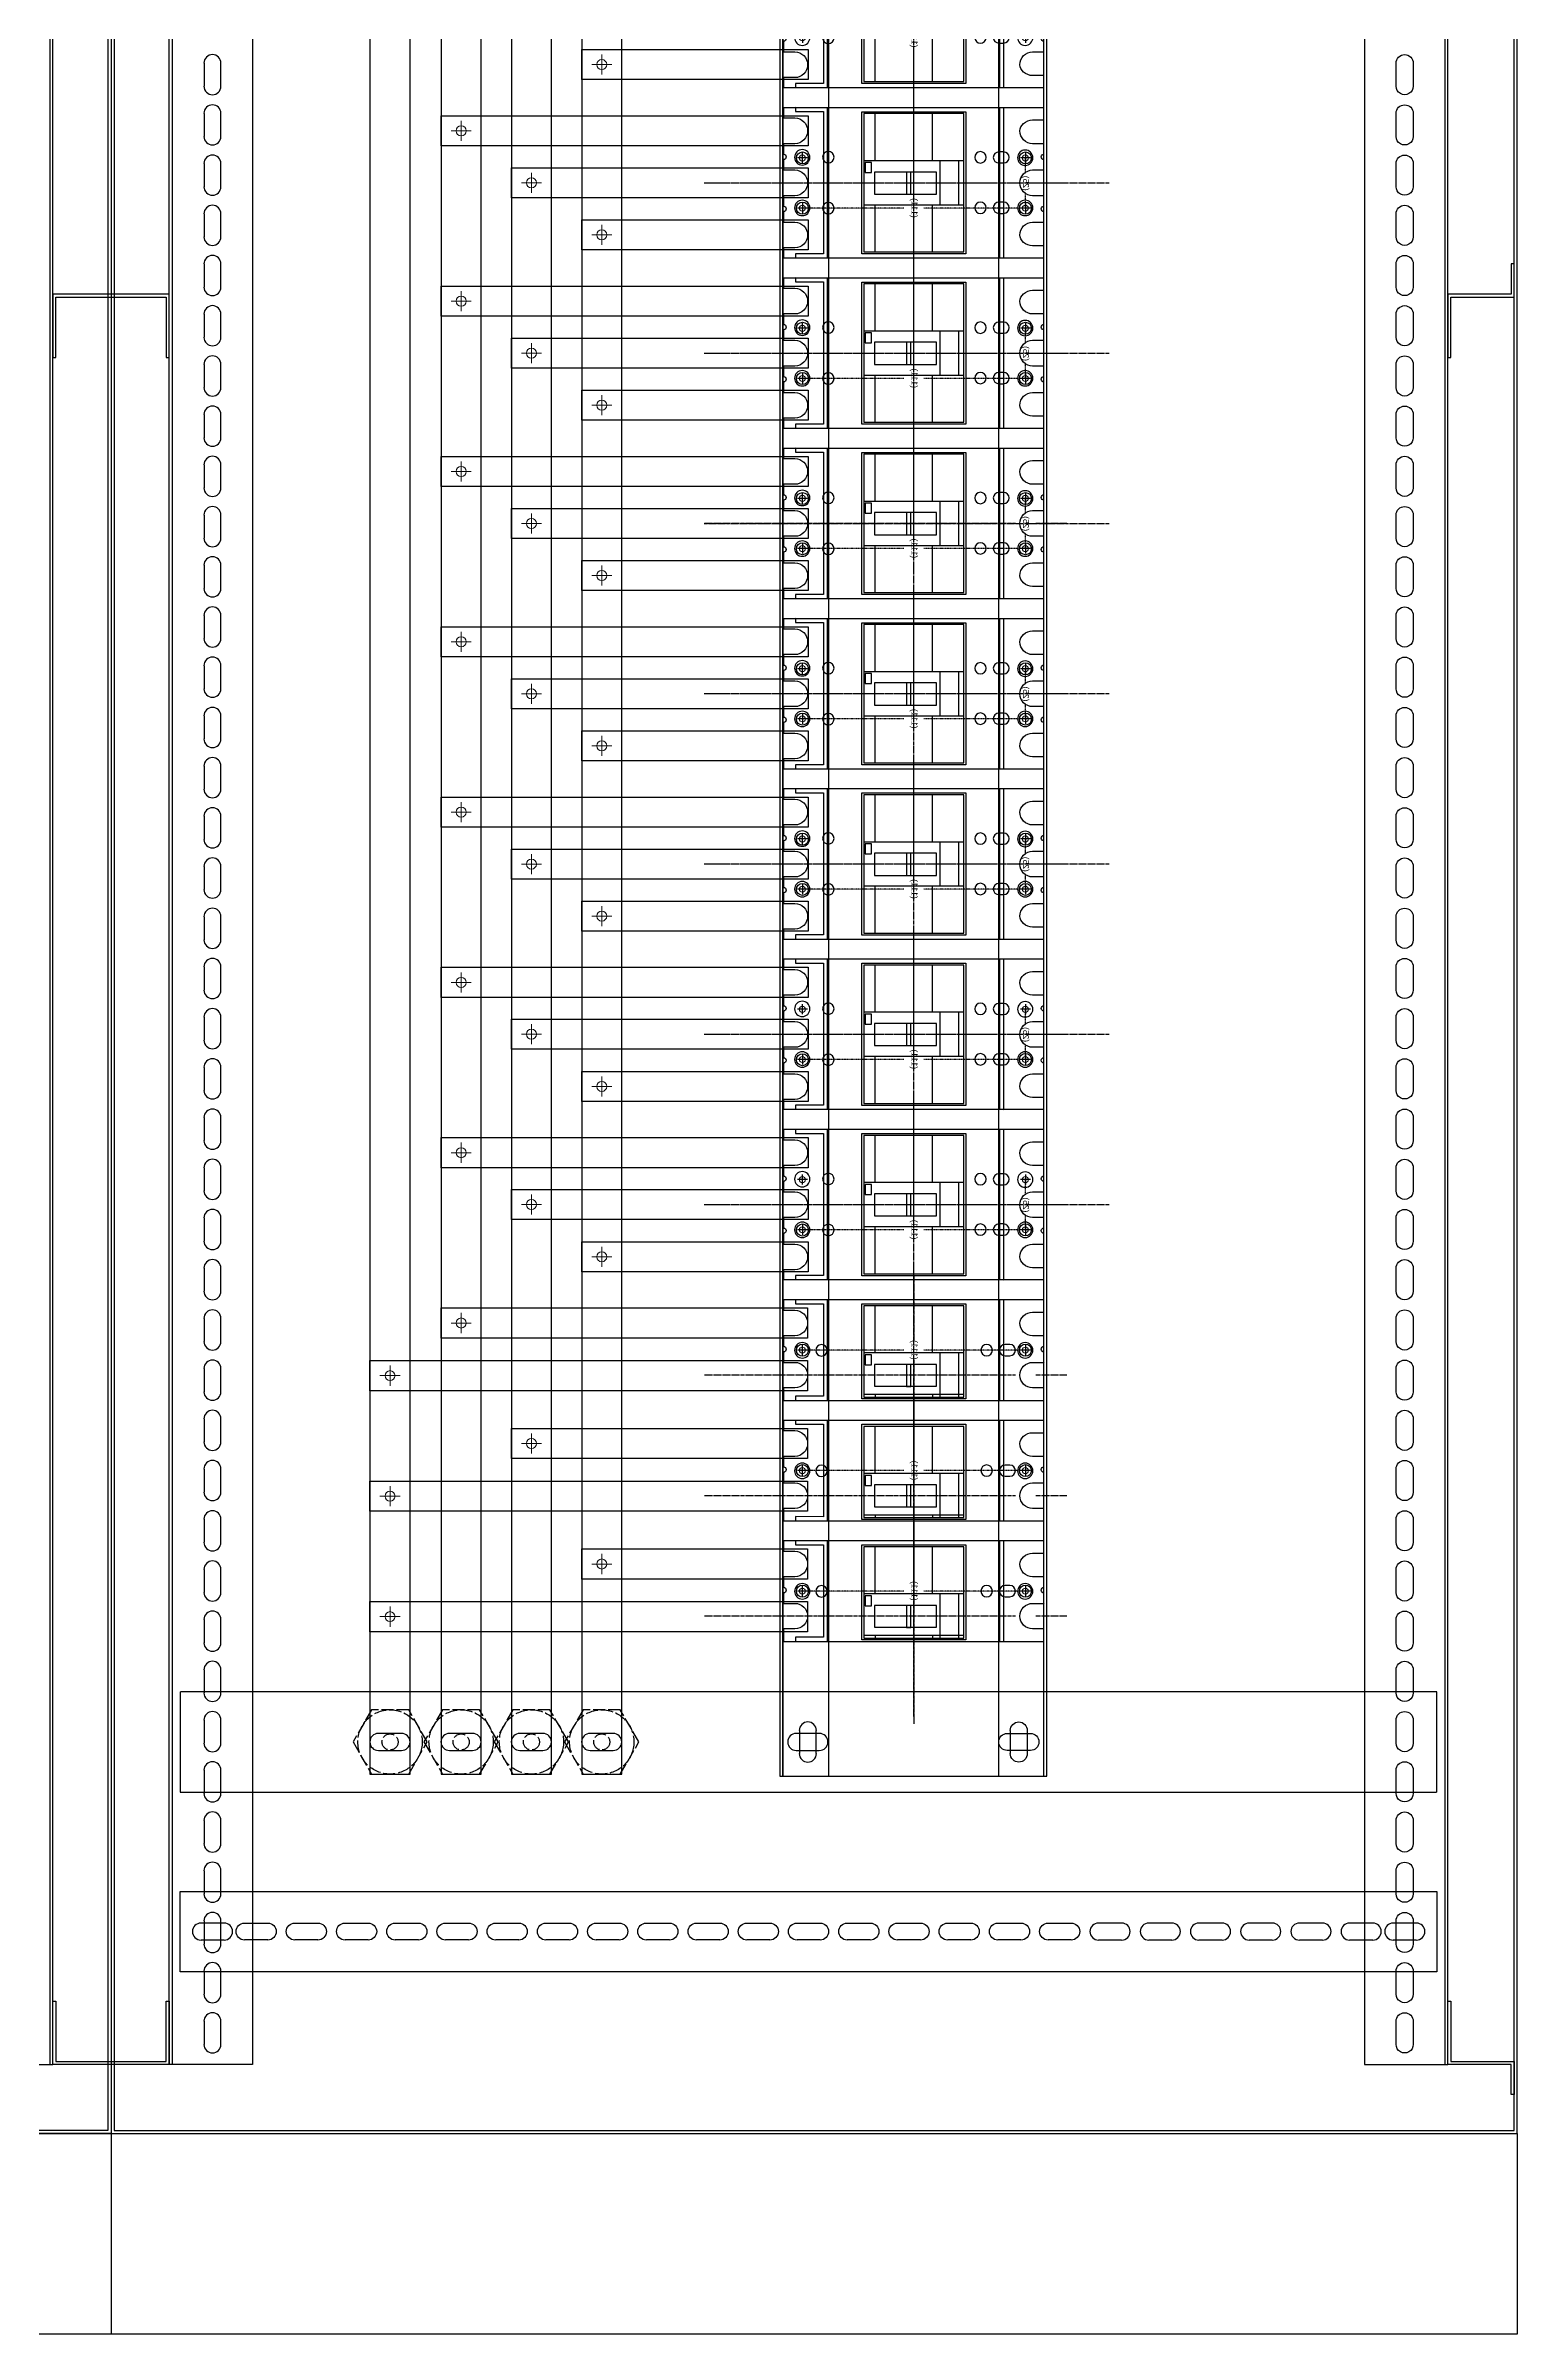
# Model space of a CAD drawing. Header units: millimetres. Extents: x 0 to 6325, y 0 to 4472.
# Drawn here: x 4251 to 4983, y 2303 to 3443 of the extents above; entities that cross this region are included whole.
import ezdxf
from ezdxf.enums import TextEntityAlignment as Align

# ---------------------------------------------------------------- set-up
doc = ezdxf.new("R2010")
doc.units = ezdxf.units.MM
for name, pattern in [('ACAD_ISO02W100', [15, 12, -3]), ('AXES2', [1.125, 0.75, -0.125, 0.125, -0.125]), ('DASHED', [0.75, 0.5, -0.25]), ('DASHED2', [0.375, 0.25, -0.125])]:
    doc.linetypes.add(name, pattern=pattern)
for name, color, linetype in [('ALPHA', 255, 'Continuous'), ('ASHADE', 7, 'Continuous'), ('AXE', 80, 'AXES2'), ('CNC', 7, 'Continuous'), ('THIET BI', 2, 'Continuous')]:
    doc.layers.add(name, color=color, linetype=linetype)
doc.styles.add('chuviet', font='arial.ttf')

# ---------------------------------------------------------------- blocks, each defined once
blk = doc.blocks.new('ovan8.5x20')
at = {"layer": 'CNC', "color": 2, "lineweight": -3}
for p, q in [((5.7, 4.2), (-5.8, 4.2)), ((-5.8, -4.2), (5.7, -4.2))]:
    blk.add_line(p, q, dxfattribs=at)
for centre, start, end in [((-5.8, 0), 90, 270), ((5.7, 0), 270, 90)]:
    blk.add_arc(centre, 4.25, start, end, dxfattribs=at)
blk = doc.blocks.new('111')
at = {"color": 44, "ltscale": 3}
blk.add_line((111251.5, -56958.5), (111251.5, -58690), dxfattribs=at)
blk.add_lwpolyline([(111250, -56958.5), (111291.5, -56958.5), (111291.5, -58690), (111250, -58690)], close=True, dxfattribs=at)
at = {"layer": 'CNC', "lineweight": -3, "rotation": 270}
for p in [(111271.5, -57699.3), (111271.5, -57724.3), (111271.5, -57749.3), (111271.5, -57774.3), (111271.5, -57799.3), (111271.5, -57824.3), (111271.5, -57849.3), (111271.5, -57874.3), (111271.5, -57899.3), (111271.5, -57924.3), (111271.5, -57949.3), (111271.5, -57974.3), (111271.5, -57999.3), (111271.5, -58024.3), (111271.5, -58049.3), (111271.5, -58074.3), (111271.5, -58099.3), (111271.5, -58124.3), (111271.5, -58149.3), (111271.5, -58174.3), (111271.5, -58199.3), (111271.5, -58224.3), (111271.5, -58249.3), (111271.5, -58274.3), (111271.5, -58299.3), (111271.5, -58324.3), (111271.5, -58349.3), (111271.5, -58374.3), (111271.5, -58399.3), (111271.5, -58424.3), (111271.5, -58449.3), (111271.5, -58474.3), (111271.5, -58499.3), (111271.5, -58524.3), (111271.5, -58549.3), (111271.5, -58574.3), (111271.5, -58599.3), (111271.5, -58624.3), (111271.5, -58649.3), (111271.5, -58674.3)]:
    blk.add_blockref('ovan8.5x20', p, dxfattribs=at)
blk = doc.blocks.new('jff')
at = {"color": 6, "lineweight": 13}
for centre in [(66736.6, -6.1), (66736.6, -117.1)]:
    blk.add_circle(centre, 1.5, dxfattribs=at)
at = {"layer": 'AXE', "ltscale": 2}
for p, q in [((66724.1, 14.6), (66724.1, -1.1)), ((66724.1, -11.1), (66724.1, -166.2)), ((66731.6, -61.6), (66670.5, -61.6)), ((66774, -61.6), (66741.6, -61.6))]:
    blk.add_line(p, q, dxfattribs=at)
at = {"layer": 'THIET BI', "color": 2, "linetype": 'Continuous', "ltscale": 0.5}
for p, q in [((66739.1, -6.1), (66734.1, -6.1)), ((66736.6, -3.6), (66736.6, -8.6)), ((66734.1, -117.1), (66739.1, -117.1)), ((66736.6, -114.6), (66736.6, -119.6))]:
    blk.add_line(p, q, dxfattribs=at)
at = {"layer": 'THIET BI', "color": 6, "linetype": 'DASHED2', "ltscale": 0.5}
for p, q in [((66736.6, -6.1), (66736.6, -56.6)), ((66736.6, -66.6), (66736.6, -117.1))]:
    blk.add_line(p, q, dxfattribs=at)
at = {"layer": 'THIET BI', "color": 2, "linetype": 'Continuous', "ltscale": 0.5, "style": 'chuviet'}
blk.add_text('(111)', height=3, dxfattribs=at).set_placement((66736.7, -62.8), align=Align.CENTER)
blk = doc.blocks.new('hah')
at = {"layer": 'ALPHA'}
for points in [[(-36855.8, -11027.6), (-36855.8, -11027.6), (-36855.8, -10898), (-36855.8, -10898)], [(-36855.8, -10898), (-36855.8, -10898), (-36849.9, -10898), (-36849.9, -10898)], [(-36849.9, -10898), (-36849.9, -10898), (-36849.9, -10903.6), (-36849.9, -10903.6)], [(-36838.1, -10903.6), (-36838.1, -10903.6), (-36838.1, -10898), (-36838.1, -10898)], [(-36838.1, -10898), (-36838.1, -10898), (-36832.8, -10898), (-36832.8, -10898)], [(-36830.1, -10898), (-36830.1, -10898), (-36824.9, -10898), (-36824.9, -10898)], [(-36824.9, -10898), (-36824.9, -10898), (-36824.9, -10903.6), (-36824.9, -10903.6)], [(-36812.1, -10903.6), (-36812.1, -10903.6), (-36812.1, -10897.9), (-36812.1, -10897.9)], [(-36812.1, -10897.9), (-36812.1, -10897.9), (-36812.1, -10898), (-36812.1, -10898)], [(-36812.1, -10898), (-36812.1, -10898), (-36806.9, -10898), (-36806.9, -10898)], [(-36804.2, -10898), (-36804.2, -10898), (-36799, -10898), (-36799, -10898)], [(-36799, -10898), (-36799, -10898), (-36799, -10903.6), (-36799, -10903.6)], [(-36787.2, -10903.6), (-36787.2, -10903.6), (-36787.2, -10898), (-36787.2, -10898)], [(-36787.2, -10898), (-36787.2, -10898), (-36781.1, -10898), (-36781.1, -10898)], [(-36781.1, -10898), (-36781.1, -10898), (-36781.1, -11027.6), (-36781.1, -11027.6)], [(-36850.9, -11027.6), (-36850.9, -11027.6), (-36855.8, -11027.6), (-36855.8, -11027.6)], [(-36850.9, -11022), (-36850.9, -11022), (-36850.9, -11027.6), (-36850.9, -11027.6)], [(-36838.1, -11027.6), (-36838.1, -11027.6), (-36838.1, -11022), (-36838.1, -11022)], [(-36832.8, -11027.6), (-36832.8, -11027.6), (-36838.1, -11027.6), (-36838.1, -11027.6)], [(-36824.9, -11027.6), (-36824.9, -11027.6), (-36830.1, -11027.6), (-36830.1, -11027.6)], [(-36824.9, -11022), (-36824.9, -11022), (-36824.9, -11027.6), (-36824.9, -11027.6)], [(-36812.1, -11027.6), (-36812.1, -11027.6), (-36812.1, -11022), (-36812.1, -11022)], [(-36806.9, -11027.6), (-36806.9, -11027.6), (-36812.1, -11027.6), (-36812.1, -11027.6)], [(-36799, -11027.6), (-36799, -11027.6), (-36804.2, -11027.6), (-36804.2, -11027.6)], [(-36799, -11022), (-36799, -11022), (-36799, -11027.6), (-36799, -11027.6)], [(-36786.2, -11027.6), (-36786.2, -11027.6), (-36786.2, -11022), (-36786.2, -11022)], [(-36781.1, -11027.6), (-36781.1, -11027.6), (-36786.2, -11027.6), (-36786.2, -11027.6)]]:
    blk.add_open_spline(points, degree=3, dxfattribs=at)
for points, knots in [([(-36849.9, -10903.6), (-36849.9, -10907.1), (-36847, -10910), (-36844.5, -10910), (-36840.9, -10910), (-36838.1, -10907.1), (-36838.1, -10903.6)], [19, 19, 19, 19, 20, 20, 20, 21, 21, 21, 21]), ([(-36832.8, -10898), (-36832.8, -10898.7), (-36832.2, -10899.3), (-36831.4, -10899.3), (-36830.7, -10899.3), (-36830.1, -10898.7), (-36830.1, -10898)], [23, 23, 23, 23, 24, 24, 24, 25, 25, 25, 25]), ([(-36824.9, -10903.6), (-36824.9, -10907.1), (-36822.1, -10910), (-36818.5, -10910), (-36815, -10910), (-36812.1, -10907.1), (-36812.1, -10903.6)], [27, 27, 27, 27, 28, 28, 28, 29, 29, 29, 29]), ([(-36806.9, -10898), (-36806.9, -10898.7), (-36806.3, -10899.3), (-36805.6, -10899.3), (-36804.8, -10899.3), (-36804.2, -10898.7), (-36804.2, -10898)], [32, 32, 32, 32, 33, 33, 33, 34, 34, 34, 34]), ([(-36799, -10903.6), (-36799, -10907.1), (-36796.1, -10910), (-36792.6, -10910), (-36790, -10910), (-36787.2, -10907.1), (-36787.2, -10903.6)], [36, 36, 36, 36, 37, 37, 37, 38, 38, 38, 38]), ([(-36838.1, -11022), (-36838.1, -11018.5), (-36840.9, -11015.6), (-36844.5, -11015.6), (-36848, -11015.6), (-36850.9, -11018.5), (-36850.9, -11022)], [12, 12, 12, 12, 13, 13, 13, 14, 14, 14, 14]), ([(-36812.1, -11022), (-36812.1, -11018.5), (-36815, -11015.6), (-36818.5, -11015.6), (-36822.1, -11015.6), (-36824.9, -11018.5), (-36824.9, -11022)], [4, 4, 4, 4, 5, 5, 5, 6, 6, 6, 6]), ([(-36786.2, -11022), (-36786.2, -11018.5), (-36789, -11015.6), (-36792.6, -11015.6), (-36796.1, -11015.6), (-36799, -11018.5), (-36799, -11022)], [43, 43, 43, 43, 44, 44, 44, 45, 45, 45, 45]), ([(-36830.1, -11027.6), (-36830.1, -11026.9), (-36830.7, -11026.3), (-36831.4, -11026.3), (-36832.2, -11026.3), (-36832.8, -11026.9), (-36832.8, -11027.6)], [8, 8, 8, 8, 9, 9, 9, 10, 10, 10, 10]), ([(-36804.2, -11027.6), (-36804.2, -11026.9), (-36804.8, -11026.3), (-36805.6, -11026.3), (-36806.3, -11026.3), (-36806.9, -11026.9), (-36806.9, -11027.6)], [0, 0, 0, 0, 1, 1, 1, 2, 2, 2, 2])]:
    blk.add_open_spline(points, degree=3, knots=knots, dxfattribs=at)
at = {"layer": 'ASHADE'}
for p, q in [((-36855.8, -11021.7), (-36855.9, -10917.9)), ((-36855.9, -10917.9), (-36781.1, -10917.9)), ((-36855.9, -10920), (-36781.1, -10920)), ((-36781.1, -10917.9), (-36781, -11021.7)), ((-36852.9, -10937.9), (-36784, -10937.9)), ((-36852.9, -10987.7), (-36852.9, -10937.9)), ((-36852.9, -10937.9), (-36852.9, -10937.9)), ((-36829.4, -10937.9), (-36807.5, -10937.9)), ((-36829.4, -10987.7), (-36829.4, -10937.9)), ((-36829.4, -10937.9), (-36829.4, -10937.9)), ((-36807.5, -10937.9), (-36807.5, -10987.7)), ((-36784, -10937.9), (-36784, -10987.7)), ((-36829.5, -10949.6), (-36807.5, -10949.6)), ((-36829.4, -10940.3), (-36807.6, -10940.3)), ((-36852.8, -10953.4), (-36829.6, -10953.4)), ((-36824.1, -10951.4), (-36813.1, -10951.4)), ((-36824.1, -10982.3), (-36824.1, -10951.4)), ((-36824.1, -10951.4), (-36824.1, -10951.4)), ((-36813.1, -10951.4), (-36813.1, -10982.3)), ((-36807.4, -10953.4), (-36784.1, -10953.4)), ((-36824.1, -10966.4), (-36824.1, -10964.3)), ((-36824.1, -10964.3), (-36813.1, -10964.3)), ((-36813.1, -10966.4), (-36824.1, -10966.4)), ((-36813.1, -10964.3), (-36813.1, -10966.4)), ((-36813.1, -10966.4), (-36813.1, -10966.4)), ((-36852.8, -10982), (-36829.3, -10982)), ((-36813.1, -10982.3), (-36824.1, -10982.3)), ((-36813.4, -10983.9), (-36808.4, -10983.9)), ((-36813.4, -10986.9), (-36813.4, -10983.9)), ((-36813.4, -10983.9), (-36813.4, -10983.9)), ((-36808.4, -10983.9), (-36808.4, -10986.9)), ((-36807.4, -10982), (-36784.1, -10982)), ((-36784, -10987.7), (-36852.9, -10987.7)), ((-36807.5, -10987.7), (-36829.4, -10987.7)), ((-36808.4, -10986.9), (-36813.4, -10986.9)), ((-36855.9, -11005.8), (-36781.1, -11005.8)), ((-36853.8, -11007.7), (-36853.8, -11021.7)), ((-36783, -11007.7), (-36853.8, -11007.7)), ((-36853.8, -11007.7), (-36853.8, -11007.7)), ((-36783, -11021.7), (-36783, -11007.7)), ((-36853.8, -11021.7), (-36855.8, -11021.7)), ((-36781, -11021.7), (-36783, -11021.7))]:
    blk.add_line(p, q, dxfattribs=at)
for centre, radius in [((-36831, -10907.3), 3.83), ((-36806, -10907.3), 3.83), ((-36830.9, -10929.6), 2.84), ((-36805.8, -10929.6), 2.84), ((-36831.1, -11005.3), 2.84), ((-36805.7, -11005.3), 2.84), ((-36831, -11018.3), 3.83), ((-36805.8, -11018.3), 3.83)]:
    blk.add_circle(centre, radius, dxfattribs=at)
for points, knots in [([(-36833.7, -10918.1), (-36833.7, -10916.5), (-36832.5, -10915.3), (-36830.9, -10915.3), (-36829.4, -10915.3), (-36828.1, -10916.5), (-36828.1, -10918.1)], [3, 3, 3, 3, 4, 4, 4, 5, 5, 5, 5]), ([(-36808.6, -10918.1), (-36808.6, -10916.5), (-36807.4, -10915.3), (-36805.8, -10915.3), (-36804.3, -10915.3), (-36803.1, -10916.5), (-36803.1, -10918.1)], [3, 3, 3, 3, 4, 4, 4, 5, 5, 5, 5]), ([(-36828.1, -10920.4), (-36828.1, -10921.9), (-36829.4, -10923.2), (-36830.9, -10923.2), (-36832.5, -10923.2), (-36833.7, -10921.9), (-36833.7, -10920.4)], [0, 0, 0, 0, 1, 1, 1, 2, 2, 2, 2]), ([(-36803.1, -10920.4), (-36803.1, -10921.9), (-36804.3, -10923.2), (-36805.8, -10923.2), (-36807.4, -10923.2), (-36808.6, -10921.9), (-36808.6, -10920.4)], [0, 0, 0, 0, 1, 1, 1, 2, 2, 2, 2])]:
    blk.add_open_spline(points, degree=3, knots=knots, dxfattribs=at)
for points in [[(-36833.7, -10920.4), (-36833.7, -10920.4), (-36833.7, -10918.1), (-36833.7, -10918.1)], [(-36828.1, -10918.1), (-36828.1, -10918.1), (-36828.1, -10920.4), (-36828.1, -10920.4)], [(-36808.6, -10920.4), (-36808.6, -10920.4), (-36808.6, -10918.1), (-36808.6, -10918.1)], [(-36803.1, -10918.1), (-36803.1, -10918.1), (-36803.1, -10920.4), (-36803.1, -10920.4)]]:
    blk.add_open_spline(points, degree=3, dxfattribs=at)
at = {"layer": 'THIET BI', "color": 7, "linetype": 'Continuous', "ltscale": 0.5}
blk.add_lwpolyline([(-36852.9, -10937.9), (-36784, -10937.9), (-36784, -10987.7), (-36852.9, -10987.7)], close=True, dxfattribs=at)
blk = doc.blocks.new('jbfn')
at = {"color": 6, "lineweight": 13}
for centre in [(66246.4, -6.1), (66271.4, -6.1), (66246.4, -117.1), (66271.4, -117.1)]:
    blk.add_circle(centre, 1.5, dxfattribs=at)
at = {"layer": 'AXE', "ltscale": 2}
for p, q in [((66258.9, 14.6), (66258.9, -1.1)), ((66258.9, -11.1), (66258.9, -166.2)), ((66208.9, -61.6), (66241.4, -61.6)), ((66251.4, -61.6), (66312.4, -61.6))]:
    blk.add_line(p, q, dxfattribs=at)
at = {"layer": 'THIET BI', "color": 2, "linetype": 'Continuous', "ltscale": 0.5}
for p, q in [((66248.9, -6.1), (66243.9, -6.1)), ((66246.4, -3.6), (66246.4, -8.6)), ((66273.9, -6.1), (66268.9, -6.1)), ((66271.4, -3.6), (66271.4, -8.6)), ((66248.9, -117.1), (66243.9, -117.1)), ((66246.4, -114.6), (66246.4, -119.6)), ((66268.9, -117.1), (66273.9, -117.1)), ((66271.4, -114.6), (66271.4, -119.6))]:
    blk.add_line(p, q, dxfattribs=at)
at = {"layer": 'THIET BI', "color": 6, "linetype": 'DASHED2', "ltscale": 0.5}
for p, q in [((66246.4, -6.1), (66246.4, -56.6)), ((66246.4, -6.1), (66253.9, -6.1)), ((66263.9, -6.1), (66271.4, -6.1)), ((66246.4, -66.6), (66246.4, -117.1))]:
    blk.add_line(p, q, dxfattribs=at)
at = {"layer": 'THIET BI', "color": 2, "linetype": 'Continuous', "ltscale": 0.5, "style": 'chuviet'}
for s, p in [('(25)', (66258.8, -7.3)), ('(111)', (66246.5, -62.8))]:
    blk.add_text(s, height=3, dxfattribs=at).set_placement(p, align=Align.CENTER)
blk = doc.blocks.new('gsg')
at = {"layer": 'ALPHA'}
for points in [[(-36365.3, -11027.6), (-36365.3, -11027.6), (-36365.3, -10898), (-36365.3, -10898)], [(-36365.3, -10898), (-36362.2, -10898), (-36359.1, -10898), (-36359.1, -10898)], [(-36359.1, -10898), (-36359.1, -10898), (-36359.1, -10903.6), (-36359.1, -10903.6)], [(-36346.4, -10903.6), (-36346.4, -10903.6), (-36346.4, -10897.9), (-36346.4, -10897.9)], [(-36346.4, -10897.9), (-36346.4, -10897.9), (-36346.3, -10898), (-36346.3, -10898)], [(-36346.3, -10898), (-36346.3, -10898), (-36341.2, -10898), (-36341.2, -10898)], [(-36338.4, -10898), (-36338.4, -10898), (-36333.2, -10898), (-36333.2, -10898)], [(-36333.2, -10898), (-36333.2, -10898), (-36333.2, -10903.6), (-36333.2, -10903.6)], [(-36321.4, -10903.6), (-36321.4, -10903.6), (-36321.4, -10898), (-36321.4, -10898)], [(-36321.4, -10898), (-36321.4, -10898), (-36315.3, -10898), (-36315.3, -10898)], [(-36315.3, -10898), (-36315.3, -10898), (-36315.3, -11027.6), (-36315.3, -11027.6)], [(-36359.1, -11022), (-36359.1, -11022), (-36359.1, -11027.6), (-36359.1, -11027.6)], [(-36346.4, -11027.6), (-36346.4, -11027.6), (-36346.4, -11022), (-36346.4, -11022)], [(-36341.2, -11027.6), (-36341.2, -11027.6), (-36346.4, -11027.6), (-36346.4, -11027.6)], [(-36333.2, -11027.6), (-36333.2, -11027.6), (-36338.4, -11027.6), (-36338.4, -11027.6)], [(-36333.2, -11022), (-36333.2, -11022), (-36333.2, -11027.6), (-36333.2, -11027.6)], [(-36320.4, -11027.6), (-36320.4, -11027.6), (-36320.4, -11022), (-36320.4, -11022)], [(-36315.3, -11027.6), (-36315.3, -11027.6), (-36320.4, -11027.6), (-36320.4, -11027.6)]]:
    blk.add_open_spline(points, degree=3, dxfattribs=at)
for points, knots in [([(-36359.1, -10903.6), (-36359.1, -10907.1), (-36356.3, -10910), (-36352.8, -10910), (-36349.2, -10910), (-36346.4, -10907.1), (-36346.4, -10903.6)], [27, 27, 27, 27, 28, 28, 28, 29, 29, 29, 29]), ([(-36341.2, -10898), (-36341.2, -10898.7), (-36340.6, -10899.3), (-36339.8, -10899.3), (-36339, -10899.3), (-36338.4, -10898.7), (-36338.4, -10898)], [32, 32, 32, 32, 33, 33, 33, 34, 34, 34, 34]), ([(-36333.2, -10903.6), (-36333.2, -10907.1), (-36330.3, -10910), (-36326.8, -10910), (-36324.3, -10910), (-36321.4, -10907.1), (-36321.4, -10903.6)], [36, 36, 36, 36, 37, 37, 37, 38, 38, 38, 38]), ([(-36346.4, -11022), (-36346.4, -11018.5), (-36349.2, -11015.6), (-36352.8, -11015.6), (-36356.3, -11015.6), (-36359.1, -11018.5), (-36359.1, -11022)], [4, 4, 4, 4, 5, 5, 5, 6, 6, 6, 6]), ([(-36320.4, -11022), (-36320.4, -11018.5), (-36323.3, -11015.6), (-36326.8, -11015.6), (-36330.3, -11015.6), (-36333.2, -11018.5), (-36333.2, -11022)], [43, 43, 43, 43, 44, 44, 44, 45, 45, 45, 45]), ([(-36338.4, -11027.6), (-36338.4, -11026.9), (-36339, -11026.3), (-36339.8, -11026.3), (-36340.6, -11026.3), (-36341.2, -11026.9), (-36341.2, -11027.6)], [0, 0, 0, 0, 1, 1, 1, 2, 2, 2, 2])]:
    blk.add_open_spline(points, degree=3, knots=knots, dxfattribs=at)
at = {"layer": 'ASHADE'}
for p, q in [((-36365.4, -10920), (-36315.4, -10920)), ((-36365.2, -11021.7), (-36365.3, -10917.9)), ((-36365.3, -10917.9), (-36315.3, -10917.9)), ((-36315.3, -10917.9), (-36315.3, -11021.7)), ((-36363.7, -10937.9), (-36341.7, -10937.9)), ((-36363.7, -10987.7), (-36363.7, -10937.9)), ((-36363.7, -10937.9), (-36363.7, -10937.9)), ((-36362.3, -10937.9), (-36318.3, -10937.9)), ((-36362.3, -10987.7), (-36362.3, -10937.9)), ((-36362.3, -10937.9), (-36362.3, -10937.9)), ((-36341.7, -10937.9), (-36341.7, -10987.7)), ((-36318.3, -10937.9), (-36318.3, -10987.7)), ((-36363.7, -10940.3), (-36341.9, -10940.3)), ((-36363.7, -10949.6), (-36341.7, -10949.6)), ((-36362.2, -10953.4), (-36363.8, -10953.4)), ((-36358.3, -10951.4), (-36347.4, -10951.4)), ((-36358.3, -10982.3), (-36358.3, -10951.4)), ((-36358.3, -10951.4), (-36358.3, -10951.4)), ((-36347.4, -10951.4), (-36347.4, -10982.3)), ((-36341.6, -10953.4), (-36318.3, -10953.4)), ((-36358.4, -10966.4), (-36358.4, -10964.3)), ((-36358.4, -10964.3), (-36347.4, -10964.3)), ((-36347.4, -10966.4), (-36358.4, -10966.4)), ((-36347.4, -10964.3), (-36347.4, -10966.4)), ((-36347.4, -10966.4), (-36347.4, -10966.4)), ((-36362.2, -10982), (-36363.5, -10982)), ((-36347.4, -10982.3), (-36358.3, -10982.3)), ((-36347.7, -10983.9), (-36342.7, -10983.9)), ((-36347.7, -10986.9), (-36347.7, -10983.9)), ((-36347.7, -10983.9), (-36347.7, -10983.9)), ((-36342.7, -10983.9), (-36342.7, -10986.9)), ((-36341.6, -10982), (-36318.3, -10982)), ((-36341.7, -10987.7), (-36363.7, -10987.7)), ((-36318.3, -10987.7), (-36362.3, -10987.7)), ((-36342.7, -10986.9), (-36347.7, -10986.9)), ((-36365.4, -11005.8), (-36315.4, -11005.8)), ((-36363.3, -11007.7), (-36363.2, -11021.7)), ((-36317.2, -11007.7), (-36363.3, -11007.7)), ((-36363.3, -11007.7), (-36363.3, -11007.7)), ((-36317.2, -11021.7), (-36317.2, -11007.7)), ((-36363.2, -11021.7), (-36365.2, -11021.7)), ((-36315.3, -11021.7), (-36317.2, -11021.7))]:
    blk.add_line(p, q, dxfattribs=at)
for centre, radius in [((-36340.4, -10907.3), 3.83), ((-36340.3, -10926.5), 2.84), ((-36340.4, -11008.7), 2.84), ((-36340.4, -11018.3), 3.83)]:
    blk.add_circle(centre, radius, dxfattribs=at)
for points, knots in [([(-36343.1, -10914.9), (-36343.1, -10913.4), (-36341.9, -10912.2), (-36340.3, -10912.2), (-36338.8, -10912.2), (-36337.5, -10913.4), (-36337.5, -10914.9)], [3, 3, 3, 3, 4, 4, 4, 5, 5, 5, 5]), ([(-36337.5, -10917.3), (-36337.5, -10918.8), (-36338.8, -10920.1), (-36340.3, -10920.1), (-36341.9, -10920.1), (-36343.1, -10918.8), (-36343.1, -10917.3)], [0, 0, 0, 0, 1, 1, 1, 2, 2, 2, 2])]:
    blk.add_open_spline(points, degree=3, knots=knots, dxfattribs=at)
for points in [[(-36343.1, -10917.3), (-36343.1, -10917.3), (-36343.1, -10914.9), (-36343.1, -10914.9)], [(-36337.5, -10914.9), (-36337.5, -10914.9), (-36337.5, -10917.3), (-36337.5, -10917.3)]]:
    blk.add_open_spline(points, degree=3, dxfattribs=at)
at = {"layer": 'THIET BI', "color": 7, "linetype": 'Continuous', "ltscale": 0.5}
blk.add_line((-36359.1, -11027.6), (-36365.3, -11027.6), dxfattribs=at)
blk = doc.blocks.new('225')
at = {"color": 44}
for p, q in [((111255.5, -58972.4), (111881, -58972.4)), ((111255.5, -59012.4), (111255.5, -58972.4)), ((111881, -58972.4), (111881, -59012.4)), ((111881, -59012.4), (111255.5, -59012.4))]:
    blk.add_line(p, q, dxfattribs=at)
at = {"layer": 'CNC', "lineweight": -3, "rotation": 180}
for p in [(111271.5, -58992.4), (111718.3, -58992.4), (111743.3, -58992.4), (111768.3, -58992.4), (111793.3, -58992.4), (111818.3, -58992.4), (111843.3, -58992.4), (111865, -58992.4)]:
    blk.add_blockref('ovan8.5x20', p, dxfattribs=at)
at = {"layer": 'CNC', "lineweight": -3, "xscale": -1, "rotation": 180}
for p in [(111293.3, -58992.4), (111318.3, -58992.4), (111343.3, -58992.4), (111368.3, -58992.4), (111393.3, -58992.4), (111418.3, -58992.4), (111443.3, -58992.4), (111468.3, -58992.4), (111493.3, -58992.4), (111518.3, -58992.4), (111543.3, -58992.4), (111568.3, -58992.4), (111593.3, -58992.4), (111618.3, -58992.4), (111643.3, -58992.4), (111668.3, -58992.4), (111693.3, -58992.4)]:
    blk.add_blockref('ovan8.5x20', p, dxfattribs=at)

msp = doc.modelspace()

# ---------------------------------------------------------------- linework, layer by layer
at = {"color": 7, "ltscale": 0.5}
msp.add_line((4283, 4203.2), (4283, 2403.2), dxfattribs=at)
at = {"ltscale": 3}
for p, q in [((4617.4, 2581.1), (4617.4, 3887.3)), ((4283, 2403.2), (4283, 2303.2))]:
    msp.add_line(p, q, dxfattribs=at)
at = {"color": 7, "ltscale": 0.5}
for points in [[(3583, 2403.2), (4983, 2403.2), (4983, 4203.2), (3583, 4203.2)], [(3583, 4203.2), (4283, 4203.2), (4283, 2403.2), (3583, 2403.2)], [(3584.5, 4201.7), (4281.5, 4201.7), (4281.5, 2404.7), (3584.5, 2404.7)], [(4283, 2403.2), (4983, 2403.2), (4983, 4203.2), (4283, 4203.2)], [(4284.5, 2404.7), (4981.5, 2404.7), (4981.5, 4201.7), (4284.5, 4201.7)]]:
    msp.add_lwpolyline(points, close=True, dxfattribs=at)
at = {"color": 1, "linetype": 'Continuous', "ltscale": 0.5}
for points in [[(4656.7, 3494.6), (4708.6, 3494.6), (4708.6, 3423.8), (4656.7, 3423.8)], [(4656.7, 3409.8), (4708.6, 3409.8), (4708.6, 3339), (4656.7, 3339)], [(4656.7, 3325), (4708.6, 3325), (4708.6, 3254.2), (4656.7, 3254.2)], [(4656.7, 3240.2), (4708.6, 3240.2), (4708.6, 3169.4), (4656.7, 3169.4)], [(4656.7, 3155.4), (4708.6, 3155.4), (4708.6, 3084.6), (4656.7, 3084.6)], [(4656.7, 3070.6), (4708.6, 3070.6), (4708.6, 2999.8), (4656.7, 2999.8)], [(4656.7, 2985.8), (4708.6, 2985.8), (4708.6, 2915), (4656.7, 2915)], [(4656.7, 2901.1), (4708.6, 2901.1), (4708.6, 2830.2), (4656.7, 2830.2)], [(4656.7, 2816.3), (4708.6, 2816.3), (4708.6, 2768.9), (4656.7, 2768.9)], [(4656.7, 2756.3), (4708.6, 2756.3), (4708.6, 2708.9), (4656.7, 2708.9)], [(4656.7, 2696.3), (4708.6, 2696.3), (4708.6, 2648.9), (4656.7, 2648.9)]]:
    msp.add_lwpolyline(points, close=True, dxfattribs=at)
at = {"color": 44, "ltscale": 3}
for points in [[(4950, 3287.5), (4950, 3317.5), (4981.5, 3317.5), (4981.5, 3334), (4980, 3334), (4980, 3319), (4948.5, 3319), (4948.5, 3287.5)], [(4255.5, 3287.5), (4255.5, 3317.5), (4310.5, 3317.5), (4310.5, 3287.5), (4312, 3287.5), (4312, 3319), (4254, 3319), (4254, 3287.5)], [(4255.5, 2469), (4255.5, 2439), (4310.5, 2439), (4310.5, 2469), (4312, 2469), (4312, 2437.5), (4254, 2437.5), (4254, 2469)], [(4950, 2469), (4950, 2439), (4981.5, 2439), (4981.5, 2422.5), (4980, 2422.5), (4980, 2437.5), (4948.5, 2437.5), (4948.5, 2469)]]:
    msp.add_lwpolyline(points, close=True, dxfattribs=at)
msp.add_lwpolyline([(3583, 2403.2), (4983, 2403.2), (4983, 2303.2), (3583, 2303.2)], close=True)
at = {"color": 2, "ltscale": 3}
for centre in [(4627.2, 3386.8), (4738.2, 3386.8), (4627.2, 3361.8), (4738.2, 3361.8), (4627.2, 3302), (4738.2, 3302), (4627.2, 3277), (4738.2, 3277), (4627.2, 3217.2), (4738.2, 3217.2), (4627.2, 3192.2), (4738.2, 3192.2), (4627.2, 3132.4), (4738.2, 3132.4), (4627.2, 3107.4), (4738.2, 3107.4), (4627.2, 3047.6), (4738.2, 3047.6), (4627.2, 3022.6), (4738.2, 3022.6), (4627.2, 2937.8), (4738.2, 2937.9), (4627.2, 2853), (4738.2, 2853.1), (4627.2, 2793.2), (4738.2, 2793.2), (4627.2, 2733.2), (4738.2, 2733.2), (4627.2, 2673.2), (4738.2, 2673.2)]:
    msp.add_circle(centre, 3, dxfattribs=at)
at = {"layer": 'AXE', "ltscale": 2}
for p, q in [((4682.7, 3409.2), (4682.7, 3512.7)), ((4682.7, 3324.4), (4682.7, 3427.9)), ((4779.9, 3374.3), (4578.2, 3374.3)), ((4682.7, 3239.6), (4682.7, 3343.1)), ((4779.9, 3289.5), (4578.2, 3289.5)), ((4682.7, 3154.8), (4682.7, 3258.3)), ((4779.9, 3204.7), (4578.2, 3204.7)), ((4682.7, 3070), (4682.7, 3173.5)), ((4779.9, 3119.9), (4578.2, 3119.9)), ((4682.7, 2985.2), (4682.7, 3088.7)), ((4779.9, 3035.1), (4578.2, 3035.1)), ((4682.7, 2900.4), (4682.7, 3003.9)), ((4779.9, 2950.4), (4578.2, 2950.3)), ((4682.7, 2815.6), (4682.7, 2919.1)), ((4779.9, 2865.6), (4578.2, 2865.5)), ((4682.7, 2730.7), (4682.7, 2834.2)), ((4682.7, 2670.7), (4682.7, 2774.2)), ((4682.7, 2610.7), (4682.7, 2714.2))]:
    msp.add_line(p, q, dxfattribs=at)
at = {"layer": 'THIET BI', "color": 4, "linetype": 'DASHED', "ltscale": 0.5}
for p, q in [((4640.4, 2581.1), (4640.4, 3887.3)), ((4724.9, 2581.1), (4724.9, 3887.3))]:
    msp.add_line(p, q, dxfattribs=at)
at = {"layer": 'THIET BI', "color": 4, "linetype": 'Continuous', "lineweight": 0, "ltscale": 0.5}
for p, q in [((4532.3, 3433.3), (4522.3, 3433.3)), ((4527.3, 3438.3), (4527.3, 3428.3)), ((4462.3, 3400.3), (4452.3, 3400.3)), ((4457.3, 3405.3), (4457.3, 3395.3)), ((4497.3, 3374.4), (4487.3, 3374.4)), ((4492.3, 3379.4), (4492.3, 3369.4)), ((4527.3, 3353.5), (4527.3, 3343.5)), ((4532.3, 3348.5), (4522.3, 3348.5)), ((4457.3, 3320.5), (4457.3, 3310.5)), ((4462.3, 3315.5), (4452.3, 3315.5)), ((4492.3, 3294.6), (4492.3, 3284.6)), ((4497.3, 3289.6), (4487.3, 3289.6)), ((4532.3, 3263.7), (4522.3, 3263.7)), ((4527.3, 3268.7), (4527.3, 3258.7)), ((4462.3, 3230.7), (4452.3, 3230.7)), ((4457.3, 3235.7), (4457.3, 3225.7)), ((4497.3, 3204.8), (4487.3, 3204.8)), ((4492.3, 3209.8), (4492.3, 3199.8)), ((4527.3, 3183.9), (4527.3, 3173.9)), ((4532.3, 3178.9), (4522.3, 3178.9)), ((4462.3, 3145.9), (4452.3, 3145.9)), ((4457.3, 3150.9), (4457.3, 3140.9)), ((4492.3, 3125), (4492.3, 3115)), ((4497.3, 3120), (4487.3, 3120)), ((4532.3, 3094.1), (4522.3, 3094.1)), ((4527.3, 3099.1), (4527.3, 3089.1)), ((4457.3, 3066.1), (4457.3, 3056.1)), ((4462.3, 3061.1), (4452.3, 3061.1)), ((4497.3, 3035.2), (4487.3, 3035.2)), ((4492.3, 3040.2), (4492.3, 3030.2)), ((4532.3, 3009.3), (4522.3, 3009.3)), ((4527.3, 3014.3), (4527.3, 3004.3)), ((4462.3, 2976.3), (4452.3, 2976.3)), ((4457.3, 2981.3), (4457.3, 2971.3)), ((4492.3, 2955.5), (4492.3, 2945.5)), ((4497.3, 2950.5), (4487.3, 2950.5)), ((4527.3, 2929.5), (4527.3, 2919.5)), ((4532.3, 2924.5), (4522.3, 2924.5)), ((4457.3, 2896.5), (4457.3, 2886.5)), ((4462.3, 2891.5), (4452.3, 2891.5)), ((4497.3, 2865.7), (4487.3, 2865.7)), ((4492.3, 2870.7), (4492.3, 2860.7)), ((4532.3, 2839.7), (4522.3, 2839.7)), ((4527.3, 2844.7), (4527.3, 2834.7)), ((4462.3, 2806.7), (4452.3, 2806.7)), ((4457.3, 2811.7), (4457.3, 2801.7)), ((4426.9, 2780.5), (4416.9, 2780.5)), ((4421.9, 2785.5), (4421.9, 2775.5)), ((4497.3, 2746.7), (4487.3, 2746.7)), ((4492.3, 2751.7), (4492.3, 2741.7)), ((4421.9, 2725.5), (4421.9, 2715.5)), ((4426.9, 2720.5), (4416.9, 2720.5)), ((4527.3, 2691.7), (4527.3, 2681.7)), ((4532.3, 2686.7), (4522.3, 2686.7)), ((4426.9, 2660.5), (4416.9, 2660.5)), ((4421.9, 2665.5), (4421.9, 2655.5))]:
    msp.add_line(p, q, dxfattribs=at)
at = {"layer": 'THIET BI', "color": 4, "linetype": 'DASHED', "ltscale": 0.5}
for points in [[(4748.9, 3887.3), (4615.9, 3887.3), (4615.9, 2581.1), (4748.9, 2581.1)], [(4747.4, 3887.3), (4617.4, 3887.3), (4617.4, 2581.1), (4747.4, 2581.1)]]:
    msp.add_lwpolyline(points, close=True, dxfattribs=at)
at = {"layer": 'THIET BI', "color": 4, "linetype": 'Continuous', "ltscale": 0.5}
for points in [[(4431.9, 3881.9), (4411.9, 3881.9), (4411.9, 2582), (4431.9, 2582)], [(4411.9, 2788), (4629.8, 2788), (4629.8, 2773), (4411.9, 2773)], [(4411.9, 2728), (4629.8, 2728), (4629.8, 2713), (4411.9, 2713)], [(4411.9, 2668), (4629.8, 2668), (4629.8, 2653), (4411.9, 2653)]]:
    msp.add_lwpolyline(points, close=True, dxfattribs=at)
at = {"layer": 'THIET BI', "color": 1, "linetype": 'Continuous', "ltscale": 0.5}
for points in [[(4467.3, 3881.9), (4447.3, 3881.9), (4447.3, 2582.1), (4467.3, 2582.1)], [(4447.3, 3407.8), (4630, 3407.8), (4630, 3392.8), (4447.3, 3392.8)], [(4447.3, 3323), (4630, 3323), (4630, 3308), (4447.3, 3308)], [(4447.3, 3238.2), (4630, 3238.2), (4630, 3223.2), (4447.3, 3223.2)], [(4447.3, 3153.4), (4630, 3153.4), (4630, 3138.4), (4447.3, 3138.4)], [(4447.3, 3068.6), (4630, 3068.6), (4630, 3053.6), (4447.3, 3053.6)], [(4447.3, 2983.8), (4630, 2983.8), (4630, 2968.8), (4447.3, 2968.8)], [(4447.3, 2899), (4630, 2899), (4630, 2884), (4447.3, 2884)], [(4447.3, 2814.2), (4629.8, 2814.2), (4629.8, 2799.2), (4447.3, 2799.2)]]:
    msp.add_lwpolyline(points, close=True, dxfattribs=at)
at = {"layer": 'THIET BI', "color": 2, "linetype": 'Continuous', "ltscale": 0.5}
for points in [[(4502.3, 3881.9), (4482.3, 3881.9), (4482.3, 2582.1), (4502.3, 2582.1)], [(4482.3, 3381.9), (4630, 3381.9), (4630, 3366.9), (4482.3, 3366.9)], [(4482.3, 3297.1), (4630, 3297.1), (4630, 3282.1), (4482.3, 3282.1)], [(4482.3, 3212.3), (4630, 3212.3), (4630, 3197.3), (4482.3, 3197.3)], [(4482.3, 3127.5), (4630, 3127.5), (4630, 3112.5), (4482.3, 3112.5)], [(4482.3, 3042.7), (4630, 3042.7), (4630, 3027.7), (4482.3, 3027.7)], [(4482.3, 2958), (4630, 2958), (4630, 2943), (4482.3, 2943)], [(4482.3, 2873.2), (4630, 2873.2), (4630, 2858.2), (4482.3, 2858.2)], [(4482.3, 2754.2), (4629.8, 2754.2), (4629.8, 2739.2), (4482.3, 2739.2)]]:
    msp.add_lwpolyline(points, close=True, dxfattribs=at)
at = {"layer": 'THIET BI', "color": 5, "linetype": 'Continuous', "ltscale": 0.5}
for points in [[(4537.3, 3881.9), (4517.3, 3881.9), (4517.3, 2582.1), (4537.3, 2582.1)], [(4517.3, 3440.8), (4630, 3440.8), (4630, 3425.8), (4517.3, 3425.8)], [(4517.3, 3356), (4630, 3356), (4630, 3341), (4517.3, 3341)], [(4517.3, 3271.2), (4630, 3271.2), (4630, 3256.2), (4517.3, 3256.2)], [(4517.3, 3186.4), (4630, 3186.4), (4630, 3171.4), (4517.3, 3171.4)], [(4517.3, 3101.6), (4630, 3101.6), (4630, 3086.6), (4517.3, 3086.6)], [(4517.3, 3016.8), (4630, 3016.8), (4630, 3001.8), (4517.3, 3001.8)], [(4517.3, 2932), (4630, 2932), (4630, 2917), (4517.3, 2917)], [(4517.3, 2847.2), (4630, 2847.2), (4630, 2832.2), (4517.3, 2832.2)], [(4517.3, 2694.2), (4629.8, 2694.2), (4629.8, 2679.2), (4517.3, 2679.2)]]:
    msp.add_lwpolyline(points, close=True, dxfattribs=at)
at = {"layer": 'THIET BI', "color": 33, "linetype": 'DASHED', "ltscale": 0.5}
msp.add_lwpolyline([(4943, 2623.1), (4317.5, 2623.1), (4317.5, 2573.1), (4943, 2573.1)], close=True, dxfattribs=at)
at = {"layer": 'THIET BI', "color": 1, "linetype": 'ACAD_ISO02W100', "ltscale": 0.5}
for points in [[(4431.2, 2582.1), (4440.4, 2598.1), (4431.2, 2614.1), (4412.7, 2614.1), (4403.5, 2598.1), (4412.7, 2582.1)], [(4466.5, 2582.1), (4475.8, 2598.1), (4466.5, 2614.1), (4448.1, 2614.1), (4438.8, 2598.1), (4448.1, 2582.1)], [(4501.5, 2582.1), (4510.8, 2598.1), (4501.5, 2614.1), (4483.1, 2614.1), (4473.8, 2598.1), (4483.1, 2582.1)], [(4536.5, 2582.1), (4545.8, 2598.1), (4536.5, 2614.1), (4518.1, 2614.1), (4508.8, 2598.1), (4518.1, 2582.1)]]:
    msp.add_lwpolyline(points, close=True, dxfattribs=at)
at = {"layer": 'THIET BI', "color": 6, "linetype": 'Continuous', "lineweight": 0, "ltscale": 0.5}
for centre in [(4527.3, 3433.3), (4457.3, 3400.3), (4492.3, 3374.4), (4527.3, 3348.5), (4457.3, 3315.5), (4492.3, 3289.6), (4527.3, 3263.7), (4457.3, 3230.7), (4492.3, 3204.8), (4527.3, 3178.9), (4457.3, 3145.9), (4492.3, 3120), (4527.3, 3094.1), (4457.3, 3061.1), (4492.3, 3035.2), (4527.3, 3009.3), (4457.3, 2976.3), (4492.3, 2950.5), (4527.3, 2924.5), (4457.3, 2891.5), (4492.3, 2865.7), (4527.3, 2839.7), (4457.3, 2806.7), (4421.9, 2780.5), (4492.3, 2746.7), (4421.9, 2720.5), (4527.3, 2686.7), (4421.9, 2660.5)]:
    msp.add_circle(centre, 2.5, dxfattribs=at)
at = {"layer": 'THIET BI', "color": 1, "linetype": 'ACAD_ISO02W100', "ltscale": 0.5}
for centre, radius in [((4421.9, 2598.1), 16), ((4457.3, 2598.1), 16), ((4492.3, 2598.1), 16), ((4527.3, 2598.1), 16), ((4421.9, 2598.1), 4), ((4457.3, 2598.1), 4), ((4492.3, 2598.1), 4), ((4527.3, 2598.1), 4)]:
    msp.add_circle(centre, radius, dxfattribs=at)

# ---------------------------------------------------------------- block references
at = {"xscale": -1}
for p in [(115504, 61127.5), (116198.5, 61127.5)]:
    msp.add_blockref('111', p, dxfattribs=at)
for name, p in [('111', (-106938, 61127.5)), ('225', (-106938, 61496.1))]:
    msp.add_blockref(name, p)
at = {"layer": 'CNC', "lineweight": -3}
for p in [(4421.9, 2598.1), (4457.3, 2598.1), (4492.3, 2598.1), (4527.3, 2598.1), (4629.9, 2598.1)]:
    msp.add_blockref('ovan8.5x20', p, dxfattribs=at)
at = {"layer": 'CNC', "lineweight": -3, "rotation": 90}
msp.add_blockref('ovan8.5x20', (4629.9, 2598.1), dxfattribs=at)
at = {"layer": 'CNC', "lineweight": -3, "xscale": -1}
msp.add_blockref('ovan8.5x20', (4734.9, 2598.1), dxfattribs=at)
at = {"layer": 'CNC', "lineweight": -3, "xscale": -1, "rotation": 270}
msp.add_blockref('ovan8.5x20', (4734.9, 2598.1), dxfattribs=at)
at = {"layer": 'THIET BI', "color": 7, "linetype": 'Continuous', "xscale": -1, "rotation": 270}
for name, p in [('jbfn', (4744.3, -62799.8)), ('hah', (15645.4, 40277.7)), ('jbfn', (4744.3, -62884.6)), ('hah', (15645.4, 40192.9)), ('jbfn', (4744.3, -62969.4)), ('hah', (15645.4, 40108.1)), ('jbfn', (4744.3, -63054.1)), ('hah', (15645.4, 40023.3)), ('jbfn', (4744.3, -63138.9)), ('hah', (15645.4, 39938.5)), ('jbfn', (4744.3, -63223.7)), ('hah', (15645.4, 39853.7)), ('jbfn', (4744.3, -63308.5)), ('hah', (15645.4, 39768.9)), ('jbfn', (4744.3, -63393.3)), ('hah', (15645.4, 39684.1)), ('jff', (4744.3, -63943.4)), ('gsg', (15645.4, 39133.5)), ('jff', (4744.3, -64003.4)), ('gsg', (15645.4, 39073.5)), ('jff', (4744.3, -64063.4)), ('gsg', (15645.4, 39013.5))]:
    msp.add_blockref(name, p, dxfattribs=at)

doc.saveas('drawing.dxf')
